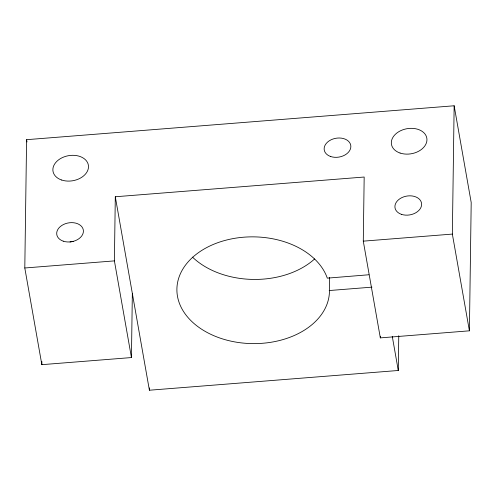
<?xml version="1.0" encoding="UTF-8"?>
<svg xmlns="http://www.w3.org/2000/svg" width="496" height="496" viewBox="0 0 496 496"><rect width="100%" height="100%" fill="white"/><g stroke="black" fill="none" stroke-linecap="round" stroke-linejoin="round"><path stroke-width="0.74" d="M24.8 267.989L26.592 139.68L454.15 105.778L471.2 202.511L469.408 330.82L380.333 337.881L363.283 241.149L364.176 177.029L115.301 196.763L114.402 260.884L131.446 357.56L41.844 364.665L24.8 267.989L114.402 260.884M41.844 364.665L41.887 361.572M131.446 357.56L132.339 293.44M398.765 335.687L398.282 370.487L149.401 390.222L149.432 387.903M368.9 274.759L327.298 278.144A76.291 53.382 0.8 0 0 205.493 248.229A76.291 53.382 0.8 0 0 219.35 337.844A76.291 53.382 0.8 0 0 329.437 292.014L329.363 277.394M380.333 337.881L380.358 336.338M469.408 330.82L452.358 234.087L454.15 105.778M363.283 241.149L452.358 234.087M329.183 290.544L371.969 287.147M392.262 336.331L398.282 370.487M115.301 196.763L149.401 390.222M26.592 139.68L26.995 141.961M314.631 258.943A76.291 53.382 0.8 0 1 192.491 257.126M70.023 242.011A13.466 9.536 -10 0 1 73.482 241.409M400.08 153.047A17.949 12.71 -10 0 0 426.957 139.822A17.949 12.71 -10 0 0 400.39 130.832A17.949 12.71 -10 0 0 400.08 153.047M330.696 156.525A13.466 9.536 -10 0 0 350.858 146.605A13.466 9.536 -10 0 0 330.931 139.866A13.466 9.536 -10 0 0 330.696 156.525M61.616 180.017A17.949 12.71 -10 0 0 88.499 166.792A17.949 12.71 -10 0 0 61.932 157.809A17.949 12.71 -10 0 0 61.616 180.017M63.252 241.168A13.466 9.536 -10 0 0 83.415 231.248A13.466 9.536 -10 0 0 63.488 224.508A13.466 9.536 -10 0 0 63.252 241.168M401.475 214.353A13.466 9.536 -10 0 0 421.631 204.433A13.466 9.536 -10 0 0 401.704 197.693A13.466 9.536 -10 0 0 401.475 214.353"/></g></svg>
